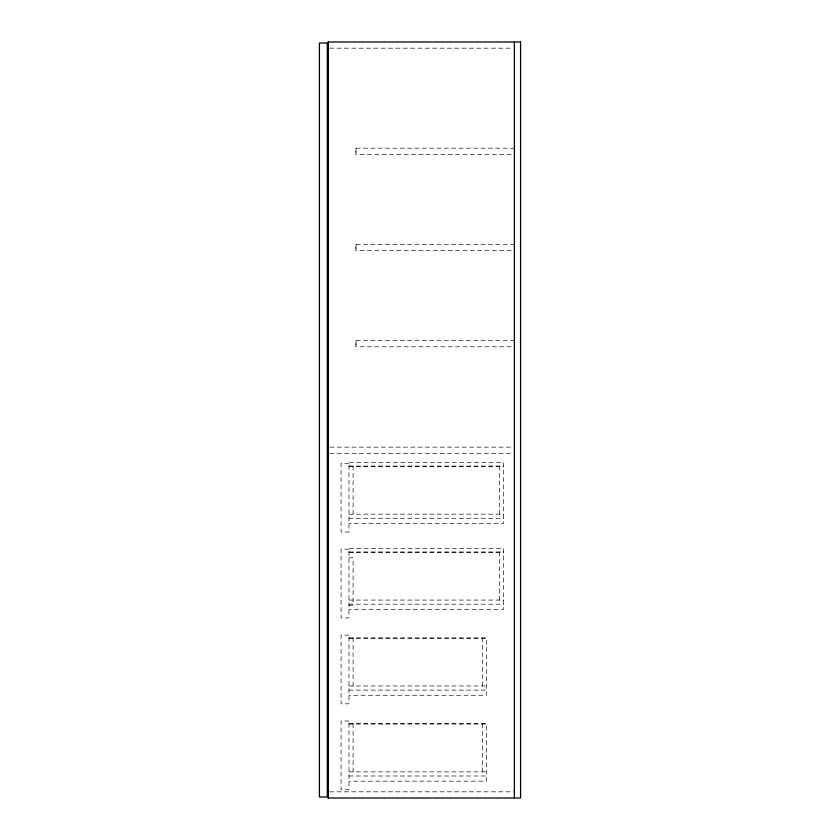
<?xml version="1.0" encoding="UTF-8"?>
<svg xmlns="http://www.w3.org/2000/svg" width="840" height="840" viewBox="0 0 840 840"><rect width="100%" height="100%" fill="white"/><g stroke="black" fill="none" stroke-linecap="round" stroke-linejoin="round"><path stroke-width="0.63" stroke-dasharray="4.2 3.15" d="M329.658 48.184L511.781 48.184M514.605 148.186L355.845 148.186L355.845 154.371L514.605 154.371M514.605 244.398L355.845 244.398L355.845 250.583L514.605 250.583M514.605 340.62L355.845 340.62L355.845 346.805L514.605 346.805M329.868 447.143L511.98 447.143M329.868 453.338L511.98 453.338M348.968 463.302L341.072 463.302L341.072 532.024L348.968 532.024L348.968 462.609L503.612 462.609L503.612 523.436L348.968 523.436M348.968 466.043L503.612 466.043M348.968 466.736L503.612 466.736M348.968 514.154L503.612 514.154M348.968 518.28L503.612 518.28M348.968 549.202L341.072 549.202L341.072 617.936L348.968 617.936L348.968 548.52L503.612 548.52L503.612 609.347L348.968 609.347M348.968 551.953L503.612 551.953M348.968 552.647L503.612 552.647M348.968 557.802L353.094 557.802L353.094 605.22L348.968 605.22M348.968 600.065L503.612 600.065M348.968 604.191L503.612 604.191M348.968 637.865L486.423 637.865L486.423 695.258L348.968 695.258M348.968 638.558L486.423 638.558M348.968 685.976L486.423 685.976M348.968 690.102L486.423 690.102M348.968 723.775L486.423 723.775L486.423 781.158L348.968 781.158M348.968 723.986L486.423 723.986M348.968 771.887L486.423 771.887M348.968 776.002L486.423 776.002M329.658 791.816L514.395 791.816M499.485 466.043L499.485 514.154M499.485 551.953L499.485 600.065M482.296 637.865L482.296 685.976M482.296 723.775L482.296 771.887M356.044 148.186L356.044 154.371M356.044 244.398L356.044 250.583M356.044 340.62L356.044 346.805M353.094 466.043L353.094 514.154M353.094 551.953L353.094 552.647M353.094 637.865L353.094 685.976M353.094 723.775L353.094 771.887M348.968 635.114L341.072 635.114L341.072 703.847L348.968 703.847L348.968 635.114M348.968 721.025L341.072 721.025L341.072 789.758L348.968 789.758L348.968 721.025"/><path stroke-width="1.26" d="M328.356 447.143L328.356 453.338M514.395 42L514.395 798M328.356 42L328.356 798M520.58 42L328.146 42L328.146 798L520.58 798L520.58 42M327.317 43.029L319.421 43.029L319.421 796.971L327.317 796.971L327.317 43.029"/></g></svg>
